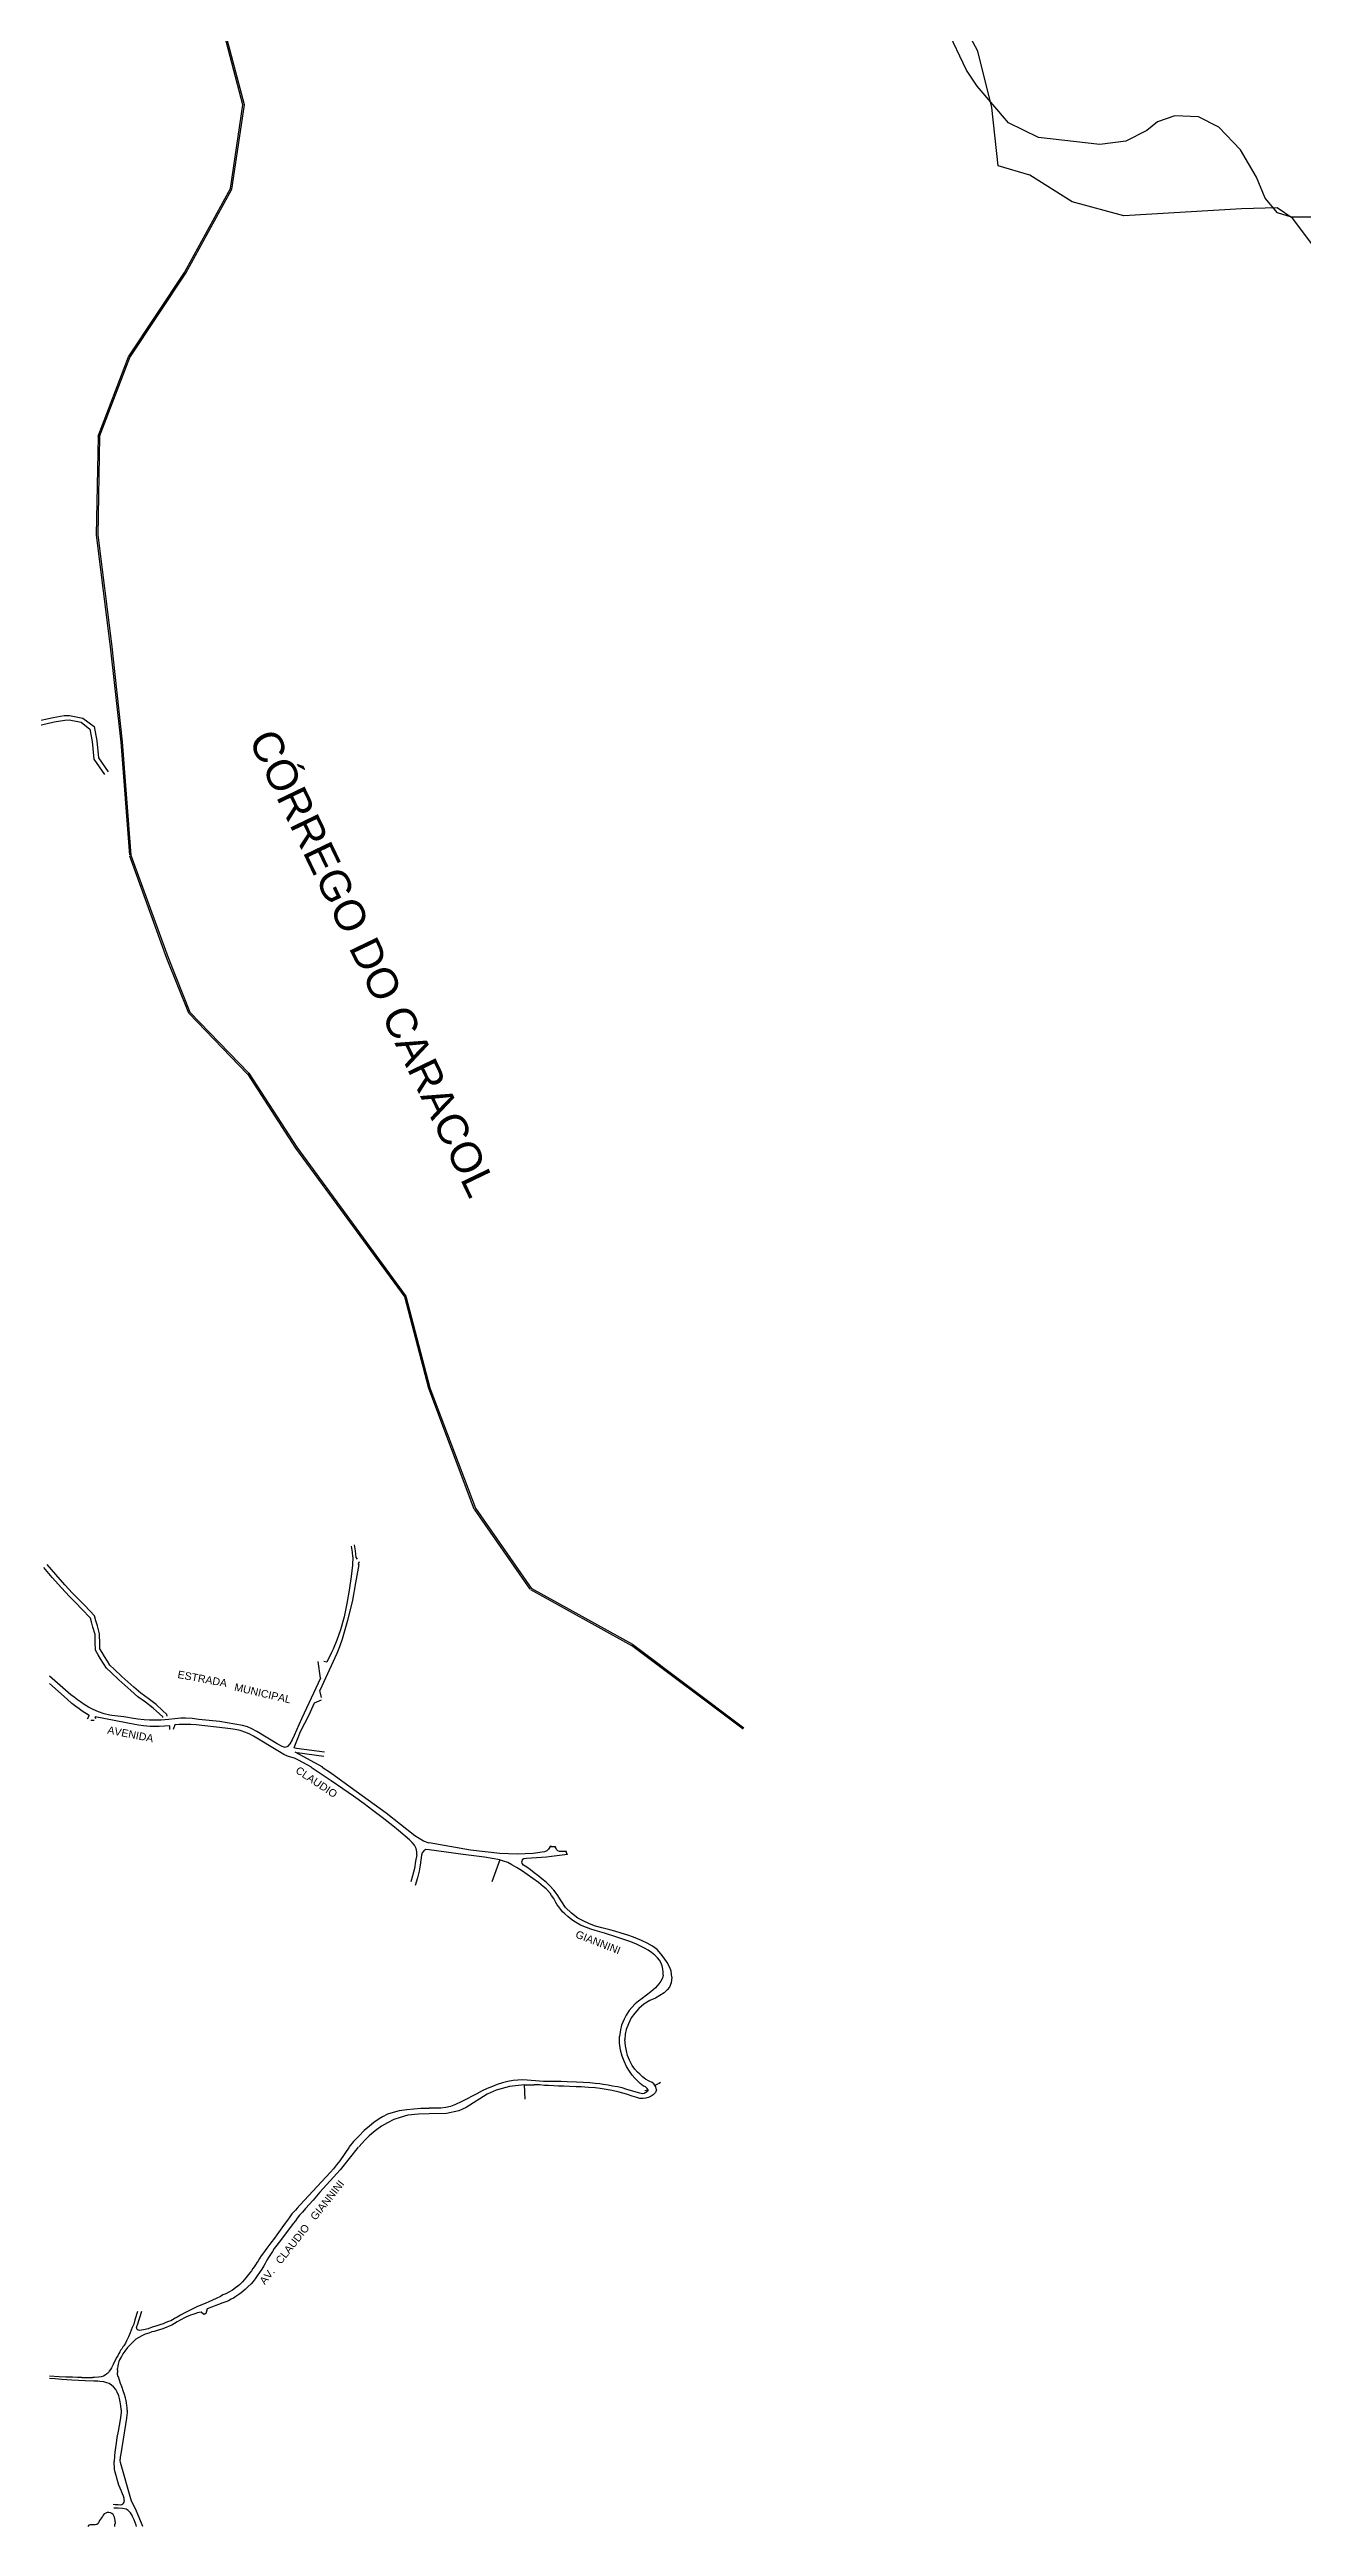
# Model space of a CAD drawing. Header units: millimetres. Extents: x 583 to 26013, y 350 to 21391.
# Drawn here: x 17091 to 18741, y 14884 to 18147 of the extents above; entities that cross this region are included whole.
import ezdxf
from ezdxf.enums import TextEntityAlignment as Align

# ---------------------------------------------------------------- set-up
doc = ezdxf.new("R2010")
doc.units = ezdxf.units.MM
for name, color, linetype in [('105-QUADRAS_ESTRADAS', 80, 'Continuous'), ('110-CERCA_DE_ARAME', 10, 'Continuous'), ('145-', 130, 'Continuous'), ('divisa municipio', 40, 'Continuous'), ('LINE', 7, 'Continuous'), ('RIOS', 140, 'Continuous')]:
    doc.layers.add(name, color=color, linetype=linetype)
doc.styles.add('EU', font='arial.ttf', dxfattribs={"height": 10})

msp = doc.modelspace()

# ---------------------------------------------------------------- linework, layer by layer
at = {"color": 0, "linetype": 'Continuous'}
for points in [[(17246.22239, 15951.34873), (17245.59245, 15953.6768), (17240.12699, 15958.76271), (17231.58108, 15966.71514), (17221.03109, 15974.72289), (17211.34767, 15981.63182), (17202.15715, 15989.53312), (17186.43163, 16003.49333), (17176.31716, 16013.17193), (17170.71741, 16018.53035), (17167.37689, 16023.94455), (17163.54735, 16030.15132), (17160.33301, 16035.36101), (17157.49343, 16039.96328), (17157.28859, 16049.20397), (17157.12242, 16056.69965), (17157.05343, 16059.81166), (17154.14057, 16070.29182), (17152.26582, 16077.03696), (17150.5121, 16083.34663), (17137.73648, 16097.108), (17130.6601, 16104.36833), (17121.58295, 16113.31317), (17111.29968, 16124.33689), (17099.24536, 16138.10164), (17088.24153, 16151.02508)], [(17240.43067, 15949.78158), (17240.24891, 15950.45331), (17236.03961, 15954.37029), (17227.71391, 15962.1178), (17217.47412, 15969.8901), (17207.64194, 15976.90517), (17198.20949, 15985.01446), (17182.36446, 15999.08077), (17172.16896, 16008.83691), (17166.01437, 16014.72626), (17162.27061, 16020.794), (17158.44107, 16027.00078), (17155.22673, 16032.21046), (17151.53104, 16038.20029), (17151.29006, 16049.07099), (17151.1239, 16056.56667), (17151.07155, 16058.92818), (17148.3597, 16068.68508), (17146.48495, 16075.43022), (17145.12202, 16080.33388), (17133.38888, 16092.97234), (17126.40562, 16100.13713), (17117.28165, 16109.12811), (17106.84796, 16120.31308), (17094.70406, 16134.1801), (17083.62511, 16147.19178)]]:
    msp.add_lwpolyline(points, dxfattribs=at)
at = {"layer": '105-QUADRAS_ESTRADAS', "color": 0, "linetype": 'Continuous'}
for p, q in [((17490.31551, 16167.40241), (17488.71551, 16175.30241)), ((17490.81551, 16161.40241), (17490.31551, 16167.40241)), ((17494.11551, 16169.30241), (17493.01551, 16177.20241)), ((17495.01551, 16160.60241), (17494.11551, 16169.30241)), ((17448.21551, 16001.40241), (17445.11551, 16023.60241)), ((17448.21551, 16001.40241), (17423.31551, 15948.80241)), ((17345.31551, 15939.10241), (17314.91551, 15944.50241)), ((17351.81551, 15937.30241), (17345.31551, 15939.10241)), ((17357.61551, 15934.50241), (17351.81551, 15937.30241)), ((17364.21551, 15931.10241), (17357.61551, 15934.50241)), ((17390.81551, 15915.00241), (17364.21551, 15931.10241)), ((17413.51551, 15925.70241), (17410.91551, 15920.30241)), ((17418.11551, 15922.80241), (17412.91551, 15909.80241)), ((17416.61551, 15933.00241), (17413.51551, 15925.70241)), ((17419.51551, 15940.00241), (17416.61551, 15933.00241)), ((17421.41551, 15930.80241), (17418.11551, 15922.80241)), ((17423.31551, 15948.80241), (17419.51551, 15940.00241)), ((17432.71551, 15952.70241), (17421.41551, 15930.80241)), ((17397.51551, 15911.30241), (17390.81551, 15915.00241)), ((17401.41551, 15910.20241), (17397.51551, 15911.30241)), ((17404.61551, 15911.30241), (17401.41551, 15910.20241)), ((17407.61551, 15914.80241), (17404.61551, 15911.30241)), ((17410.91551, 15920.30241), (17407.61551, 15914.80241)), ((17416.61551, 15908.90241), (17412.91551, 15909.80241)), ((17453.31551, 15904.00241), (17416.61551, 15908.90241)), ((17452.31551, 15898.10241), (17417.11551, 15903.20241)), ((17543.31551, 15807.10241), (17529.11551, 15818.00241)), ((17550.81551, 15800.90241), (17543.31551, 15807.10241)), ((17565.31551, 15788.30241), (17550.81551, 15800.90241)), ((17568.91551, 15784.80241), (17565.31551, 15788.30241)), ((17571.71551, 15781.30241), (17568.91551, 15784.80241)), ((17574.01551, 15777.20241), (17571.71551, 15781.30241)), ((17573.31551, 15760.30241), (17571.71551, 15750.90241)), ((17574.81551, 15768.50241), (17573.31551, 15760.30241)), ((17574.81551, 15772.70241), (17574.01551, 15777.20241)), ((17574.81551, 15768.50241), (17574.81551, 15772.70241)), ((17580.11551, 15761.90241), (17579.11551, 15755.10241)), ((17580.91551, 15768.30241), (17580.11551, 15761.90241)), ((17582.01551, 15771.40241), (17580.91551, 15768.30241)), ((17584.31551, 15773.90241), (17582.01551, 15771.40241)), ((17586.61551, 15775.80241), (17584.31551, 15773.90241)), ((17689.01551, 15760.50241), (17684.01551, 15762.00241)), ((17694.71551, 15758.40241), (17689.01551, 15760.50241)), ((17713.61551, 15762.00241), (17713.21551, 15759.80241)), ((17713.71551, 15757.40241), (17713.21551, 15759.80241)), ((17715.71551, 15763.50241), (17713.61551, 15762.00241)), ((17719.51551, 15764.00241), (17715.71551, 15763.50241)), ((17745.61551, 15765.80241), (17719.51551, 15764.00241)), ((17752.31551, 15766.60241), (17745.61551, 15765.80241)), ((17757.41551, 15779.20241), (17750.21551, 15779.40241)), ((17757.81551, 15778.40241), (17750.61551, 15780.20241)), ((17773.41551, 15769.30241), (17752.31551, 15766.60241)), ((17757.81551, 15778.40241), (17757.41551, 15779.20241)), ((17773.41551, 15769.30241), (17771.21551, 15773.10241)), ((17772.61551, 15769.10241), (17771.91551, 15773.20241)), ((17773.41551, 15769.30241), (17772.61551, 15769.10241)), ((17569.21551, 15740.90241), (17567.11551, 15733.10241)), ((17571.71551, 15750.90241), (17569.21551, 15740.90241)), ((17575.61551, 15738.20241), (17572.61551, 15728.40241)), ((17577.91551, 15747.10241), (17575.61551, 15738.20241)), ((17579.11551, 15755.10241), (17577.91551, 15747.10241)), ((17700.01551, 15755.60241), (17694.71551, 15758.40241)), ((17706.11551, 15752.00241), (17700.01551, 15755.60241)), ((17712.71551, 15748.00241), (17706.11551, 15752.00241)), ((17727.91551, 15737.50241), (17712.71551, 15748.00241)), ((17715.61551, 15755.20241), (17713.71551, 15757.40241)), ((17719.71551, 15752.50241), (17715.61551, 15755.20241)), ((17724.61551, 15749.00241), (17719.71551, 15752.50241)), ((17729.41551, 15745.20241), (17724.61551, 15749.00241)), ((17735.31551, 15732.10241), (17727.91551, 15737.50241)), ((17734.51551, 15741.40241), (17729.41551, 15745.20241)), ((17739.51551, 15737.30241), (17734.51551, 15741.40241)), ((17741.41551, 15727.20241), (17735.31551, 15732.10241)), ((17745.21551, 15732.50241), (17739.51551, 15737.30241)), ((17745.21551, 15723.90241), (17741.41551, 15727.20241)), ((17750.31551, 15727.90241), (17745.21551, 15732.50241)), ((17755.51551, 15722.00241), (17750.31551, 15727.90241)), ((17750.41551, 15718.10241), (17745.21551, 15723.90241)), ((17752.51551, 15715.30241), (17750.41551, 15718.10241)), ((17755.31551, 15711.10241), (17752.51551, 15715.30241)), ((17758.01551, 15706.00241), (17755.31551, 15711.10241)), ((17759.61551, 15716.60241), (17755.51551, 15722.00241)), ((17759.81551, 15702.80241), (17758.01551, 15706.00241)), ((17765.11551, 15708.30241), (17759.61551, 15716.60241)), ((17762.01551, 15700.00241), (17759.81551, 15702.80241)), ((17764.41551, 15696.80241), (17762.01551, 15700.00241)), ((17766.91551, 15693.70241), (17764.41551, 15696.80241)), ((17770.81551, 15699.40241), (17765.11551, 15708.30241)), ((17778.61551, 15691.70241), (17770.81551, 15699.40241)), ((17769.81551, 15690.90241), (17766.91551, 15693.70241)), ((17773.61551, 15687.30241), (17769.81551, 15690.90241)), ((17779.01551, 15683.30241), (17773.61551, 15687.30241)), ((17787.11551, 15685.30241), (17778.61551, 15691.70241)), ((17783.81551, 15679.80241), (17779.01551, 15683.30241)), ((17790.51551, 15676.20241), (17783.81551, 15679.80241)), ((17794.01551, 15681.60241), (17787.11551, 15685.30241)), ((17798.41551, 15672.80241), (17790.51551, 15676.20241)), ((17802.31551, 15677.70241), (17794.01551, 15681.60241)), ((17804.01551, 15670.80241), (17798.41551, 15672.80241)), ((17810.31551, 15674.80241), (17802.31551, 15677.70241)), ((17809.71551, 15669.10241), (17804.01551, 15670.80241)), ((17822.01551, 15665.60241), (17809.71551, 15669.10241)), ((17818.61551, 15672.50241), (17810.31551, 15674.80241)), ((17829.01551, 15669.70241), (17818.61551, 15672.50241)), ((17838.41551, 15660.30241), (17822.01551, 15665.60241)), ((17835.81551, 15668.10241), (17829.01551, 15669.70241)), ((17844.21551, 15665.60241), (17835.81551, 15668.10241)), ((17852.71551, 15663.00241), (17844.21551, 15665.60241)), ((17860.31551, 15660.10241), (17852.71551, 15663.00241)), ((17849.01551, 15656.80241), (17838.41551, 15660.30241)), ((17856.61551, 15654.10241), (17849.01551, 15656.80241)), ((17864.11551, 15651.00241), (17856.61551, 15654.10241)), ((17870.91551, 15655.90241), (17860.31551, 15660.10241)), ((17869.71551, 15648.50241), (17864.11551, 15651.00241)), ((17874.71551, 15645.90241), (17869.71551, 15648.50241)), ((17878.41551, 15652.20241), (17870.91551, 15655.90241)), ((17879.51551, 15643.00241), (17874.71551, 15645.90241)), ((17885.41551, 15648.20241), (17878.41551, 15652.20241)), ((17884.01551, 15640.10241), (17879.51551, 15643.00241)), ((17888.41551, 15636.70241), (17884.01551, 15640.10241)), ((17891.31551, 15643.80241), (17885.41551, 15648.20241)), ((17892.11551, 15633.00241), (17888.41551, 15636.70241)), ((17896.51551, 15638.30241), (17891.31551, 15643.80241)), ((17894.41551, 15630.10241), (17892.11551, 15633.00241)), ((17896.41551, 15626.70241), (17894.41551, 15630.10241)), ((17900.71551, 15632.70241), (17896.51551, 15638.30241)), ((17904.61551, 15627.10241), (17900.71551, 15632.70241)), ((17891.61551, 15596.30241), (17889.21551, 15593.50241)), ((17893.81551, 15598.90241), (17891.61551, 15596.30241)), ((17896.31551, 15602.50241), (17893.81551, 15598.90241)), ((17898.31551, 15606.10241), (17896.31551, 15602.50241)), ((17898.11551, 15622.40241), (17896.41551, 15626.70241)), ((17898.91551, 15618.10241), (17898.11551, 15622.40241)), ((17899.61551, 15610.20241), (17898.31551, 15606.10241)), ((17899.31551, 15614.80241), (17898.91551, 15618.10241)), ((17899.61551, 15610.20241), (17899.31551, 15614.80241)), ((17908.31551, 15620.30241), (17904.61551, 15627.10241)), ((17909.91551, 15600.00241), (17907.81551, 15594.50241)), ((17910.01551, 15615.60241), (17908.31551, 15620.30241)), ((17910.81551, 15607.50241), (17909.91551, 15600.00241)), ((17910.81551, 15607.50241), (17910.01551, 15615.60241)), ((17854.61551, 15563.50241), (17850.61551, 15557.30241)), ((17858.11551, 15567.80241), (17854.61551, 15563.50241)), ((17862.61551, 15572.40241), (17858.11551, 15567.80241)), ((17867.41551, 15566.30241), (17861.91551, 15560.30241)), ((17866.81551, 15576.00241), (17862.61551, 15572.40241)), ((17871.61551, 15579.50241), (17866.81551, 15576.00241)), ((17873.91551, 15571.80241), (17867.41551, 15566.30241)), ((17877.61551, 15583.90241), (17871.61551, 15579.50241)), ((17882.01551, 15576.90241), (17873.91551, 15571.80241)), ((17883.01551, 15588.20241), (17877.61551, 15583.90241)), ((17889.11551, 15580.10241), (17882.01551, 15576.90241)), ((17889.21551, 15593.50241), (17883.01551, 15588.20241)), ((17895.21551, 15583.40241), (17889.11551, 15580.10241)), ((17900.61551, 15587.00241), (17895.21551, 15583.40241)), ((17904.81551, 15590.80241), (17900.61551, 15587.00241)), ((17907.81551, 15594.50241), (17904.81551, 15590.80241)), ((17843.01551, 15538.10241), (17841.91551, 15529.60241)), ((17844.71551, 15544.30241), (17843.01551, 15538.10241)), ((17848.01551, 15552.30241), (17844.71551, 15544.30241)), ((17850.61551, 15557.30241), (17848.01551, 15552.30241)), ((17849.51551, 15532.70241), (17849.01551, 15525.40241)), ((17850.81551, 15538.80241), (17849.51551, 15532.70241)), ((17853.71551, 15546.30241), (17850.81551, 15538.80241)), ((17857.31551, 15553.80241), (17853.71551, 15546.30241)), ((17861.91551, 15560.30241), (17857.31551, 15553.80241)), ((17842.01551, 15520.50241), (17841.91551, 15529.60241)), ((17843.31551, 15511.50241), (17842.01551, 15520.50241)), ((17845.51551, 15503.40241), (17843.31551, 15511.50241)), ((17847.91551, 15497.10241), (17845.51551, 15503.40241)), ((17849.71551, 15517.10241), (17849.01551, 15525.40241)), ((17850.91551, 15510.50241), (17849.71551, 15517.10241)), ((17852.41551, 15504.50241), (17850.91551, 15510.50241)), ((17854.91551, 15498.10241), (17852.41551, 15504.50241)), ((17680.81551, 15466.20241), (17674.41551, 15463.70241)), ((17687.61551, 15468.30241), (17680.81551, 15466.20241)), ((17694.91551, 15470.30241), (17687.61551, 15468.30241)), ((17701.91551, 15471.50241), (17694.91551, 15470.30241)), ((17707.81551, 15472.10241), (17701.91551, 15471.50241)), ((17714.41551, 15472.30241), (17707.81551, 15472.10241)), ((17731.21551, 15471.00241), (17714.41551, 15472.30241)), ((17716.71551, 15465.90241), (17729.61551, 15465.90241)), ((17736.31551, 15465.60241), (17729.61551, 15465.90241)), ((17741.61551, 15470.20241), (17731.21551, 15471.00241)), ((17743.21551, 15465.00241), (17736.31551, 15465.60241)), ((17749.71551, 15470.00241), (17741.61551, 15470.20241)), ((17757.51551, 15470.10241), (17749.71551, 15470.00241)), ((17765.01551, 15470.00241), (17757.51551, 15470.10241)), ((17773.01551, 15469.70241), (17765.01551, 15470.00241)), ((17785.11551, 15469.30241), (17773.01551, 15469.70241)), ((17794.11551, 15468.90241), (17785.11551, 15469.30241)), ((17802.81551, 15468.30241), (17794.11551, 15468.90241)), ((17809.81551, 15467.70241), (17802.81551, 15468.30241)), ((17815.91551, 15467.00241), (17809.81551, 15467.70241)), ((17820.51551, 15466.40241), (17815.91551, 15467.00241)), ((17827.01551, 15465.40241), (17820.51551, 15466.40241)), ((17851.31551, 15490.00241), (17847.91551, 15497.10241)), ((17854.91551, 15483.70241), (17851.31551, 15490.00241)), ((17858.61551, 15491.40241), (17854.91551, 15498.10241)), ((17858.51551, 15478.60241), (17854.91551, 15483.70241)), ((17862.01551, 15474.50241), (17858.51551, 15478.60241)), ((17862.01551, 15486.50241), (17858.61551, 15491.40241)), ((17865.51551, 15482.40241), (17862.01551, 15486.50241)), ((17866.01551, 15470.40241), (17862.01551, 15474.50241)), ((17868.51551, 15479.60241), (17865.51551, 15482.40241)), ((17869.21551, 15467.40241), (17866.01551, 15470.40241)), ((17872.21551, 15476.40241), (17868.51551, 15479.60241)), ((17871.21551, 15465.90241), (17869.21551, 15467.40241)), ((17873.41551, 15464.20241), (17871.21551, 15465.90241)), ((17876.31551, 15473.10241), (17872.21551, 15476.40241)), ((17881.01551, 15470.60241), (17876.31551, 15473.10241)), ((17884.71551, 15468.70241), (17881.01551, 15470.60241)), ((17887.21551, 15467.00241), (17884.71551, 15468.70241)), ((17889.61551, 15463.10241), (17887.21551, 15467.00241)), ((17561.61551, 15433.00241), (17551.71551, 15431.30241)), ((17570.81551, 15433.90241), (17561.61551, 15433.00241)), ((17580.21551, 15434.50241), (17570.81551, 15433.90241)), ((17586.11551, 15434.70241), (17580.21551, 15434.50241)), ((17591.11551, 15434.70241), (17586.11551, 15434.70241)), ((17606.41551, 15435.10241), (17591.21551, 15434.80241)), ((17613.11551, 15435.80241), (17606.41551, 15435.10241)), ((17619.41551, 15437.20241), (17613.11551, 15435.80241)), ((17625.81551, 15439.70241), (17619.41551, 15437.20241)), ((17633.51551, 15443.20241), (17625.81551, 15439.70241)), ((17641.31551, 15447.20241), (17633.51551, 15443.20241)), ((17647.91551, 15450.60241), (17641.31551, 15447.20241)), ((17654.11551, 15453.90241), (17647.91551, 15450.60241)), ((17660.81551, 15457.70241), (17654.11551, 15453.90241)), ((17667.41551, 15461.00241), (17660.81551, 15457.70241)), ((17674.41551, 15463.70241), (17667.41551, 15461.00241)), ((17748.51551, 15464.70241), (17743.21551, 15465.00241)), ((17755.51551, 15464.30241), (17748.51551, 15464.70241)), ((17761.71551, 15463.90241), (17755.51551, 15464.30241)), ((17768.31551, 15463.80241), (17761.71551, 15463.90241)), ((17775.91551, 15463.60241), (17768.31551, 15463.80241)), ((17785.01551, 15463.30241), (17775.91551, 15463.60241)), ((17791.51551, 15463.00241), (17785.01551, 15463.30241)), ((17801.11551, 15462.40241), (17791.51551, 15463.00241)), ((17809.61551, 15461.70241), (17801.11551, 15462.40241)), ((17816.41551, 15461.10241), (17809.61551, 15461.70241)), ((17824.11551, 15459.80241), (17816.41551, 15461.10241)), ((17832.01551, 15458.10241), (17824.11551, 15459.80241)), ((17832.61551, 15464.20241), (17827.01551, 15465.40241)), ((17841.41551, 15456.00241), (17832.01551, 15458.10241)), ((17839.41551, 15462.90241), (17832.61551, 15464.20241)), ((17845.31551, 15461.70241), (17839.41551, 15462.90241)), ((17850.91551, 15453.40241), (17841.41551, 15456.00241)), ((17851.61551, 15459.70241), (17845.31551, 15461.70241)), ((17858.61551, 15450.90241), (17850.91551, 15453.40241)), ((17859.51551, 15457.40241), (17851.61551, 15459.70241)), ((17864.61551, 15449.00241), (17858.61551, 15450.90241)), ((17863.81551, 15456.30241), (17859.51551, 15457.40241)), ((17868.61551, 15454.70241), (17863.81551, 15456.30241)), ((17868.81551, 15447.90241), (17864.61551, 15449.00241)), ((17870.61551, 15454.30241), (17868.61551, 15454.70241)), ((17873.21551, 15447.60241), (17868.81551, 15447.90241)), ((17872.31551, 15454.10241), (17870.61551, 15454.30241)), ((17874.31551, 15454.50241), (17872.31551, 15454.10241)), ((17876.71551, 15448.10241), (17873.21551, 15447.60241)), ((17875.91551, 15462.90241), (17873.41551, 15464.20241)), ((17876.41551, 15455.70241), (17874.31551, 15454.50241)), ((17878.41551, 15461.00241), (17875.91551, 15462.90241)), ((17878.71551, 15456.90241), (17876.41551, 15455.70241)), ((17880.81551, 15449.30241), (17876.71551, 15448.10241)), ((17879.21551, 15459.50241), (17878.41551, 15461.00241)), ((17879.21551, 15458.40241), (17878.71551, 15456.90241)), ((17879.21551, 15459.50241), (17879.21551, 15458.40241)), ((17883.61551, 15451.00241), (17880.81551, 15449.30241)), ((17886.41551, 15452.70241), (17883.61551, 15451.00241)), ((17889.51551, 15455.70241), (17886.41551, 15452.70241)), ((17890.41551, 15459.10241), (17889.51551, 15455.70241)), ((17890.41551, 15459.10241), (17889.61551, 15463.10241)), ((17505.51551, 15405.50241), (17498.81551, 15398.70241)), ((17512.61551, 15411.50241), (17505.51551, 15405.50241)), ((17518.31551, 15416.10241), (17512.61551, 15411.50241)), ((17525.41551, 15421.10241), (17518.31551, 15416.10241)), ((17529.81551, 15423.80241), (17525.41551, 15421.10241)), ((17536.51551, 15427.00241), (17529.81551, 15423.80241)), ((17543.91551, 15429.30241), (17536.51551, 15427.00241)), ((17551.71551, 15431.30241), (17543.91551, 15429.30241)), ((17485.71551, 15383.70241), (17473.31551, 15365.60241)), ((17491.71551, 15390.90241), (17485.71551, 15384.00241)), ((17498.81551, 15398.70241), (17491.71551, 15390.90241)), ((17461.01551, 15350.70241), (17420.71551, 15307.10241)), ((17465.11551, 15354.90241), (17461.01551, 15350.70241)), ((17469.31551, 15360.30241), (17465.11551, 15354.90241)), ((17473.31551, 15365.60241), (17469.31551, 15360.30241)), ((17417.21551, 15303.30241), (17415.01551, 15300.60241)), ((17420.71551, 15307.10241), (17417.21551, 15303.30241)), ((17401.41551, 15283.50241), (17390.61551, 15268.20241)), ((17403.11551, 15285.80241), (17401.41551, 15283.50241)), ((17405.41551, 15288.80241), (17403.11551, 15285.80241)), ((17406.61551, 15290.70241), (17405.41551, 15288.80241)), ((17408.51551, 15293.00241), (17406.61551, 15290.70241)), ((17410.51551, 15295.80241), (17408.51551, 15293.00241)), ((17412.61551, 15298.00241), (17410.51551, 15295.80241)), ((17415.01551, 15300.60241), (17412.61551, 15298.00241)), ((17370.11551, 15240.40241), (17367.91551, 15237.10241)), ((17373.11551, 15244.60241), (17370.11551, 15240.40241)), ((17377.51551, 15250.60241), (17373.11551, 15244.60241)), ((17382.81551, 15257.80241), (17377.51551, 15250.60241)), ((17387.31551, 15263.70241), (17382.81551, 15257.80241)), ((17390.61551, 15268.20241), (17387.31551, 15263.70241)), ((17345.21551, 15206.10241), (17343.11551, 15204.10241)), ((17347.51551, 15208.70241), (17345.21551, 15206.10241)), ((17349.81551, 15211.30241), (17347.51551, 15208.70241)), ((17351.51551, 15213.50241), (17349.81551, 15211.30241)), ((17353.31551, 15216.00241), (17351.51551, 15213.50241)), ((17355.01551, 15218.20241), (17353.31551, 15216.00241)), ((17357.11551, 15220.90241), (17355.01551, 15218.20241)), ((17359.01551, 15223.90241), (17357.11551, 15220.90241)), ((17360.61551, 15225.90241), (17359.01551, 15223.90241)), ((17362.41551, 15228.50241), (17360.61551, 15225.90241)), ((17364.71551, 15232.00241), (17362.41551, 15228.50241)), ((17365.81551, 15234.00241), (17364.71551, 15232.00241)), ((17367.91551, 15237.10241), (17365.81551, 15234.00241)), ((17286.11551, 15173.60241), (17281.61551, 15171.70241)), ((17291.71551, 15176.00241), (17286.11551, 15173.60241)), ((17296.81551, 15178.30241), (17291.71551, 15176.00241)), ((17300.91551, 15179.90241), (17296.81551, 15178.30241)), ((17305.81551, 15182.20241), (17300.91551, 15179.90241)), ((17310.81551, 15184.50241), (17305.81551, 15182.20241)), ((17316.21551, 15187.10241), (17310.81551, 15184.50241)), ((17319.41551, 15188.90241), (17316.21551, 15187.10241)), ((17323.41551, 15190.50241), (17319.41551, 15188.90241)), ((17327.31551, 15192.70241), (17323.41551, 15190.50241)), ((17332.21551, 15195.40241), (17327.31551, 15192.70241)), ((17336.21551, 15198.50241), (17332.21551, 15195.40241)), ((17339.11551, 15200.50241), (17336.21551, 15198.50241)), ((17341.51551, 15202.40241), (17339.11551, 15200.50241)), ((17343.11551, 15204.10241), (17341.51551, 15202.40241)), ((17200.11551, 15145.90241), (17197.41551, 15139.20241)), ((17202.11551, 15150.50241), (17200.11551, 15145.90241)), ((17203.71551, 15156.20241), (17202.11551, 15150.50241)), ((17207.01551, 15167.30241), (17203.71551, 15156.20241)), ((17205.91551, 15147.60241), (17205.51551, 15146.00241)), ((17206.21551, 15144.30241), (17205.51551, 15146.00241)), ((17206.41551, 15149.20241), (17205.91551, 15147.60241)), ((17206.71551, 15143.40241), (17206.21551, 15144.30241)), ((17212.11551, 15167.00241), (17206.41551, 15149.20241)), ((17207.91551, 15142.60241), (17206.71551, 15143.40241)), ((17209.71551, 15142.10241), (17207.91551, 15142.60241)), ((17212.41551, 15142.40241), (17209.71551, 15142.10241)), ((17214.91551, 15143.00241), (17212.41551, 15142.40241)), ((17221.11551, 15144.40241), (17214.91551, 15143.00241)), ((17226.51551, 15146.40241), (17221.11551, 15144.40241)), ((17225.71551, 15140.20241), (17221.91551, 15138.60241)), ((17229.01551, 15140.90241), (17225.71551, 15140.20241)), ((17231.01551, 15147.80241), (17226.51551, 15146.40241)), ((17234.11551, 15142.60241), (17229.01551, 15140.90241)), ((17236.21551, 15149.40241), (17231.01551, 15147.80241)), ((17239.01551, 15143.90241), (17234.11551, 15142.60241)), ((17240.71551, 15150.80241), (17236.21551, 15149.40241)), ((17244.61551, 15146.00241), (17239.01551, 15143.90241)), ((17244.31551, 15152.70241), (17240.71551, 15150.80241)), ((17248.01551, 15153.80241), (17244.31551, 15152.70241)), ((17248.71551, 15147.80241), (17244.61551, 15146.00241)), ((17250.81551, 15155.00241), (17248.01551, 15153.80241)), ((17252.31551, 15149.30241), (17248.71551, 15147.80241)), ((17253.11551, 15156.20241), (17250.81551, 15155.00241)), ((17255.61551, 15151.50241), (17252.31551, 15149.30241)), ((17256.61551, 15158.40241), (17253.11551, 15156.20241)), ((17259.11551, 15153.50241), (17255.61551, 15151.50241)), ((17259.11551, 15159.80241), (17256.61551, 15158.40241)), ((17263.71551, 15162.50241), (17259.11551, 15159.80241)), ((17262.21551, 15155.10241), (17259.11551, 15153.50241)), ((17265.01551, 15156.60241), (17262.21551, 15155.10241)), ((17269.21551, 15165.40241), (17263.71551, 15162.50241)), ((17268.01551, 15158.30241), (17265.01551, 15156.60241)), ((17270.81551, 15159.70241), (17268.01551, 15158.30241)), ((17276.41551, 15169.00241), (17269.21551, 15165.40241)), ((17273.61551, 15161.00241), (17270.81551, 15159.70241)), ((17276.91551, 15162.50241), (17273.61551, 15161.00241)), ((17281.61551, 15171.70241), (17276.41551, 15169.00241)), ((17279.81551, 15163.40241), (17276.91551, 15162.50241)), ((17282.31551, 15164.30241), (17279.81551, 15163.40241)), ((17286.01551, 15165.40241), (17282.31551, 15164.30241)), ((17288.31551, 15165.70241), (17286.01551, 15165.40241)), ((17290.91551, 15166.10241), (17288.31551, 15165.70241)), ((17180.91551, 15108.90241), (17179.31551, 15106.60241)), ((17182.51551, 15111.80241), (17180.91551, 15108.90241)), ((17183.61551, 15114.20241), (17182.51551, 15111.80241)), ((17184.91551, 15116.50241), (17183.61551, 15114.20241)), ((17185.81551, 15108.10241), (17184.41551, 15105.80241)), ((17186.41551, 15118.10241), (17184.91551, 15116.50241)), ((17187.51551, 15111.20241), (17185.81551, 15108.10241)), ((17187.81551, 15120.40241), (17186.41551, 15118.10241)), ((17188.91551, 15113.10241), (17187.51551, 15111.20241)), ((17188.81551, 15122.10241), (17187.81551, 15120.40241)), ((17191.01551, 15125.50241), (17188.81551, 15122.10241)), ((17190.31551, 15114.90241), (17188.91551, 15113.10241)), ((17193.81551, 15119.60241), (17190.31551, 15114.90241)), ((17192.51551, 15128.40241), (17191.01551, 15125.50241)), ((17195.01551, 15133.60241), (17192.51551, 15128.40241)), ((17197.31551, 15123.10241), (17193.81551, 15119.60241)), ((17197.41551, 15139.20241), (17195.01551, 15133.60241)), ((17200.71551, 15126.90241), (17197.31551, 15123.10241)), ((17204.91551, 15130.50241), (17200.71551, 15126.90241)), ((17208.71551, 15133.00241), (17204.91551, 15130.50241)), ((17212.91551, 15135.20241), (17208.71551, 15133.00241)), ((17217.21551, 15137.10241), (17212.91551, 15135.20241)), ((17221.91551, 15138.60241), (17217.21551, 15137.10241)), ((17091.21551, 15082.20241), (17091.21551, 15082.20241)), ((17104.01551, 15081.10241), (17091.21551, 15081.90241)), ((17091.21551, 15078.90241), (17091.21551, 15078.90241)), ((17098.71551, 15078.40241), (17091.31551, 15078.90241)), ((17107.41551, 15077.60241), (17098.71551, 15078.40241)), ((17112.81551, 15080.70241), (17104.01551, 15081.10241)), ((17120.71551, 15076.70241), (17107.41551, 15077.60241)), ((17121.21551, 15080.50241), (17112.81551, 15080.70241)), ((17137.91551, 15076.00241), (17120.71551, 15076.70241)), ((17128.11551, 15080.30241), (17121.21551, 15080.50241)), ((17133.71551, 15080.10241), (17128.11551, 15080.30241)), ((17133.71551, 15080.10241), (17147.71551, 15080.10241)), ((17149.51551, 15075.40241), (17137.91551, 15076.00241)), ((17150.51551, 15080.40241), (17147.71551, 15080.10241)), ((17154.91551, 15075.20241), (17149.51551, 15075.40241)), ((17155.81551, 15080.60241), (17150.51551, 15080.40241)), ((17157.41551, 15074.90241), (17154.91551, 15075.20241)), ((17159.21551, 15081.20241), (17155.81551, 15080.60241)), ((17162.11551, 15081.90241), (17159.21551, 15081.20241)), ((17164.51551, 15083.20241), (17162.11551, 15081.90241)), ((17166.81551, 15084.90241), (17164.51551, 15083.20241)), ((17168.01551, 15086.00241), (17166.81551, 15084.90241)), ((17168.91551, 15087.00241), (17168.01551, 15086.00241)), ((17169.81551, 15088.50241), (17168.91551, 15087.00241)), ((17171.31551, 15090.90241), (17169.81551, 15088.50241)), ((17172.91551, 15093.00241), (17171.31551, 15090.90241)), ((17174.01551, 15095.50241), (17172.91551, 15093.00241)), ((17174.81551, 15097.50241), (17174.01551, 15095.50241)), ((17176.41551, 15100.60241), (17174.81551, 15097.50241)), ((17178.01551, 15103.60241), (17176.41551, 15100.60241)), ((17179.31551, 15106.60241), (17178.01551, 15103.60241)), ((17180.71551, 15089.70241), (17180.61551, 15086.80241)), ((17180.81551, 15084.00241), (17180.61551, 15086.80241)), ((17181.21551, 15095.40241), (17180.71551, 15092.20241)), ((17180.71551, 15089.70241), (17180.71551, 15092.20241)), ((17181.51551, 15081.10241), (17180.81551, 15084.00241)), ((17181.71551, 15097.80241), (17181.21551, 15095.40241)), ((17182.61551, 15101.10241), (17181.71551, 15097.80241)), ((17183.41551, 15103.40241), (17182.61551, 15101.10241)), ((17184.41551, 15105.80241), (17183.41551, 15103.40241)), ((17176.31551, 14966.40241), (17176.21551, 14969.60241)), ((17176.61551, 14962.40241), (17176.31551, 14966.40241)), ((17176.91551, 14959.50241), (17176.61551, 14962.40241)), ((17177.71551, 14955.50241), (17176.91551, 14959.50241)), ((17178.51551, 14952.40241), (17177.71551, 14955.50241)), ((17179.81551, 14948.00241), (17178.51551, 14952.40241)), ((17180.41551, 14945.70241), (17179.81551, 14948.00241)), ((17181.61551, 14941.30241), (17180.41551, 14945.70241)), ((17177.81551, 14912.50241), (17175.01551, 14913.00241)), ((17181.51551, 14912.30241), (17177.81551, 14912.50241)), ((17184.61551, 14912.10241), (17181.51551, 14912.30241)), ((17182.61551, 14938.30241), (17181.61551, 14941.30241)), ((17184.21551, 14934.60241), (17182.61551, 14938.30241)), ((17185.41551, 14931.50241), (17184.21551, 14934.60241)), ((17186.51551, 14912.50241), (17184.61551, 14912.10241)), ((17187.11551, 14926.80241), (17185.41551, 14931.50241)), ((17187.71551, 14913.30241), (17186.51551, 14912.60241)), ((17188.41551, 14923.90241), (17187.11551, 14926.80241)), ((17188.31551, 14914.70241), (17187.71551, 14913.30241)), ((17188.91551, 14916.20241), (17188.31551, 14914.70241)), ((17189.31551, 14920.80241), (17188.41551, 14923.90241)), ((17189.61551, 14918.20241), (17188.91551, 14916.20241)), ((17189.61551, 14918.20241), (17189.31551, 14920.80241)), ((17181.61551, 14908.20241), (17175.91551, 14908.20241)), ((17187.21551, 14907.70241), (17181.61551, 14908.20241)), ((17191.91551, 14906.70241), (17187.41551, 14907.60241)), ((17193.31551, 14906.10241), (17191.91551, 14906.70241)), ((17194.81551, 14905.00241), (17193.31551, 14906.10241)), ((17196.51551, 14903.20241), (17194.81551, 14905.00241)), ((17197.61551, 14901.90241), (17196.51551, 14903.20241)), ((17198.61551, 14900.60241), (17197.61551, 14901.90241)), ((17199.51551, 14899.20241), (17198.61551, 14900.60241)), ((17200.61551, 14897.30241), (17199.51551, 14899.20241)), ((17201.81551, 14894.70241), (17200.61551, 14897.30241)), ((17202.81551, 14892.60241), (17201.81551, 14894.70241)), ((17203.91551, 14889.40241), (17202.81551, 14892.60241)), ((17205.41551, 14885.70241), (17203.91551, 14889.40241)), ((17205.91551, 14884.00241), (17205.41551, 14885.70241)), ((17205.71551, 14884.00241), (17205.71551, 14884.00241))]:
    msp.add_line(p, q, dxfattribs=at)
at = {"layer": '110-CERCA_DE_ARAME', "color": 0, "linetype": 'Continuous'}
for p, q in [((17490.81551, 16161.40241), (17490.01551, 16150.20241)), ((17498.41551, 16151.00241), (17494.21551, 16126.80241)), ((17496.61551, 16158.40241), (17495.01551, 16160.60241)), ((17499.11551, 16154.50241), (17497.71551, 16151.80241)), ((17498.41551, 16151.00241), (17497.71551, 16151.80241)), ((17488.41551, 16135.30241), (17485.81551, 16117.50241)), ((17490.01551, 16150.20241), (17488.41551, 16135.30241)), ((17494.21551, 16126.80241), (17490.01551, 16104.20241)), ((17482.71551, 16099.80241), (17479.01551, 16082.40241)), ((17485.81551, 16117.50241), (17482.71551, 16099.80241)), ((17490.01551, 16104.20241), (17483.61551, 16077.40241)), ((17474.41551, 16065.30241), (17469.61551, 16051.30241)), ((17476.41551, 16052.90241), (17473.21551, 16042.70241)), ((17479.01551, 16082.40241), (17474.41551, 16065.30241)), ((17483.61551, 16077.40241), (17476.41551, 16052.90241)), ((17469.51551, 16033.90241), (17447.21551, 15985.00241)), ((17456.21551, 16022.30241), (17452.31551, 16023.60241)), ((17462.71551, 16035.10241), (17456.21551, 16022.30241)), ((17464.91551, 16039.70241), (17462.71551, 16035.10241)), ((17469.61551, 16051.30241), (17464.91551, 16039.70241)), ((17473.21551, 16042.70241), (17469.51551, 16033.90241)), ((17091.21551, 16004.20241), (17091.21551, 16004.20241)), ((17119.31551, 15979.50241), (17091.21551, 16004.10241)), ((17091.21551, 15994.20241), (17091.21551, 15994.20241)), ((17114.51551, 15973.70241), (17091.21551, 15994.20241)), ((17120.61551, 15968.20241), (17114.51551, 15973.70241)), ((17123.41551, 15976.40241), (17119.31551, 15979.50241)), ((17125.91551, 15963.90241), (17120.61551, 15968.20241)), ((17127.81551, 15972.90241), (17123.41551, 15976.40241)), ((17130.01551, 15960.90241), (17125.91551, 15963.90241)), ((17132.01551, 15970.10241), (17127.81551, 15972.90241)), ((17134.31551, 15958.00241), (17130.01551, 15960.90241)), ((17136.81551, 15966.90241), (17132.01551, 15970.10241)), ((17143.31551, 15952.20241), (17134.31551, 15958.00241)), ((17142.51551, 15963.30241), (17136.81551, 15966.90241)), ((17148.51551, 15960.30241), (17142.51551, 15963.30241)), ((17155.71551, 15957.00241), (17148.51551, 15960.30241)), ((17163.11551, 15954.40241), (17155.71551, 15957.00241)), ((17439.71551, 15968.40241), (17432.71551, 15952.70241)), ((17448.81551, 15972.40241), (17439.71551, 15968.40241)), ((17449.51551, 15975.90241), (17447.21551, 15985.00241)), ((17143.31551, 15952.20241), (17140.51551, 15947.40241)), ((17150.01551, 15945.70241), (17145.71551, 15945.70241)), ((17152.31551, 15947.90241), (17151.21551, 15950.70241)), ((17203.71551, 15940.50241), (17151.21551, 15950.70241)), ((17170.51551, 15952.70241), (17163.11551, 15954.40241)), ((17173.31551, 15952.20241), (17170.51551, 15952.70241)), ((17189.11551, 15950.50241), (17173.31551, 15952.20241)), ((17194.31551, 15949.80241), (17189.11551, 15950.50241)), ((17199.11551, 15948.80241), (17194.31551, 15949.80241)), ((17207.41551, 15947.50241), (17199.11551, 15948.80241)), ((17208.41551, 15939.60241), (17203.71551, 15940.50241)), ((17215.91551, 15946.70241), (17207.41551, 15947.50241)), ((17215.01551, 15938.50241), (17208.41551, 15939.60241)), ((17223.51551, 15937.80241), (17215.01551, 15938.50241)), ((17222.71551, 15946.30241), (17215.91551, 15946.70241)), ((17231.51551, 15946.20241), (17222.71551, 15946.30241)), ((17232.11551, 15937.60241), (17223.51551, 15937.80241)), ((17238.31551, 15946.30241), (17231.51551, 15946.20241)), ((17235.41551, 15937.70241), (17232.11551, 15937.60241)), ((17249.41551, 15938.50241), (17235.41551, 15937.70241)), ((17247.81551, 15946.90241), (17238.31551, 15946.30241)), ((17256.21551, 15947.90241), (17247.81551, 15946.90241)), ((17249.71551, 15934.00241), (17249.41551, 15938.50241)), ((17256.21551, 15939.80241), (17254.21551, 15933.70241)), ((17263.91551, 15948.60241), (17256.21551, 15947.90241)), ((17262.01551, 15940.20241), (17256.21551, 15939.80241)), ((17266.81551, 15940.50241), (17262.01551, 15940.20241)), ((17270.21551, 15948.90241), (17263.91551, 15948.60241)), ((17272.01551, 15940.50241), (17266.81551, 15940.50241)), ((17278.91551, 15948.20241), (17270.21551, 15948.90241)), ((17277.41551, 15940.30241), (17272.01551, 15940.50241)), ((17284.11551, 15940.00241), (17277.41551, 15940.30241)), ((17288.01551, 15947.10241), (17278.91551, 15948.20241)), ((17322.51551, 15935.70241), (17284.11551, 15940.00241)), ((17314.91551, 15944.50241), (17288.01551, 15947.10241)), ((17329.41551, 15934.90241), (17322.51551, 15935.70241)), ((17335.71551, 15933.80241), (17329.41551, 15934.90241)), ((17342.31551, 15932.40241), (17335.71551, 15933.80241)), ((17349.51551, 15929.90241), (17342.31551, 15932.40241)), ((17354.81551, 15927.60241), (17349.51551, 15929.90241)), ((17359.61551, 15925.10241), (17354.81551, 15927.60241)), ((17394.21551, 15904.30241), (17359.61551, 15925.10241)), ((17399.91551, 15901.00241), (17394.21551, 15904.30241)), ((17404.61551, 15898.90241), (17399.91551, 15901.00241)), ((17408.91551, 15897.20241), (17404.61551, 15898.90241)), ((17413.61551, 15895.90241), (17408.91551, 15897.20241)), ((17419.21551, 15893.30241), (17413.61551, 15895.90241)), ((17450.91551, 15884.00241), (17414.61551, 15903.90241)), ((17436.21551, 15884.00241), (17419.21551, 15893.30241)), ((17435.71551, 15884.00241), (17435.71551, 15884.00241)), ((17462.11551, 15866.40241), (17435.71551, 15883.90241)), ((17461.01551, 15876.60241), (17450.41551, 15883.90241)), ((17487.11551, 15858.00241), (17461.01551, 15876.60241)), ((17477.51551, 15855.70241), (17462.11551, 15866.40241)), ((17534.51551, 15823.80241), (17487.11551, 15858.00241)), ((17491.61551, 15846.00241), (17477.51551, 15855.70241)), ((17505.61551, 15835.80241), (17491.61551, 15846.00241)), ((17517.11551, 15827.00241), (17505.61551, 15835.80241)), ((17529.11551, 15818.00241), (17517.11551, 15827.00241)), ((17572.21551, 15793.60241), (17534.51551, 15823.80241)), ((17583.71551, 15786.80241), (17572.21551, 15793.60241)), ((17591.11551, 15784.20241), (17583.71551, 15786.80241)), ((17591.11551, 15775.20241), (17586.61551, 15775.80241)), ((17645.71551, 15774.70241), (17591.21551, 15784.50241)), ((17591.21551, 15784.20241), (17591.21551, 15784.20241)), ((17636.01551, 15769.00241), (17591.21551, 15775.50241)), ((17591.21551, 15775.20241), (17591.21551, 15775.20241)), ((17664.11551, 15765.60241), (17636.01551, 15769.00241)), ((17684.41551, 15770.40241), (17645.71551, 15774.70241)), ((17684.11551, 15762.10241), (17664.11551, 15765.60241)), ((17684.11551, 15762.10241), (17673.81551, 15733.30241)), ((17707.01551, 15769.70241), (17684.41551, 15770.40241)), ((17728.21551, 15770.30241), (17707.01551, 15769.70241)), ((17743.21551, 15772.70241), (17728.21551, 15770.30241)), ((17746.31551, 15773.90241), (17743.21551, 15772.70241)), ((17748.41551, 15776.00241), (17746.31551, 15773.90241)), ((17749.91551, 15778.60241), (17748.41551, 15776.00241)), ((17750.61551, 15780.20241), (17749.91551, 15778.60241)), ((17758.01551, 15777.90241), (17757.41551, 15779.20241)), ((17758.91551, 15775.90241), (17758.01551, 15777.90241)), ((17760.61551, 15774.20241), (17758.91551, 15775.90241)), ((17762.81551, 15773.10241), (17760.61551, 15774.20241)), ((17765.71551, 15773.00241), (17762.81551, 15773.10241)), ((17765.71551, 15773.00241), (17765.71551, 15773.00241)), ((17769.31551, 15773.00241), (17765.71551, 15773.00241)), ((17771.91551, 15773.20241), (17769.31551, 15773.00241)), ((17716.71551, 15465.90241), (17697.21551, 15463.60241)), ((17717.41551, 15447.00241), (17716.71551, 15465.90241)), ((17640.11551, 15435.70241), (17630.31551, 15431.40241)), ((17667.71551, 15453.60241), (17640.11551, 15435.70241)), ((17679.51551, 15458.80241), (17667.71551, 15453.60241)), ((17697.21551, 15463.60241), (17679.51551, 15458.80241)), ((17519.91551, 15405.10241), (17512.31551, 15398.70241)), ((17528.51551, 15411.20241), (17519.91551, 15405.10241)), ((17536.41551, 15415.90241), (17528.51551, 15411.20241)), ((17544.81551, 15419.90241), (17536.41551, 15415.90241)), ((17553.01551, 15422.80241), (17544.81551, 15419.90241)), ((17563.11551, 15425.60241), (17553.01551, 15422.80241)), ((17577.01551, 15427.00241), (17563.11551, 15425.60241)), ((17591.11551, 15427.70241), (17577.01551, 15427.00241)), ((17591.11551, 15427.70241), (17591.11551, 15427.70241)), ((17614.01551, 15428.00241), (17591.21551, 15427.70241)), ((17591.21551, 15427.70241), (17591.21551, 15427.70241)), ((17630.31551, 15431.40241), (17614.01551, 15428.00241)), ((17497.81551, 15383.70241), (17473.91551, 15353.90241)), ((17506.71551, 15393.40241), (17498.51551, 15384.00241)), ((17512.31551, 15398.70241), (17506.71551, 15393.40241)), ((17473.91551, 15353.90241), (17447.31551, 15324.20241)), ((17428.31551, 15303.00241), (17424.21551, 15298.20241)), ((17438.51551, 15313.80241), (17428.31551, 15303.00241)), ((17447.31551, 15324.20241), (17438.51551, 15313.80241)), ((17412.11551, 15283.10241), (17396.61551, 15262.50241)), ((17414.91551, 15286.60241), (17412.11551, 15283.10241)), ((17417.21551, 15290.00241), (17414.91551, 15286.60241)), ((17420.51551, 15294.00241), (17417.21551, 15290.00241)), ((17424.21551, 15298.20241), (17420.51551, 15294.00241)), ((17379.51551, 15238.40241), (17377.31551, 15234.90241)), ((17382.01551, 15242.40241), (17379.51551, 15238.40241)), ((17384.71551, 15246.20241), (17382.01551, 15242.40241)), ((17387.11551, 15250.00241), (17384.71551, 15246.20241)), ((17390.71551, 15254.60241), (17387.11551, 15250.00241)), ((17396.61551, 15262.50241), (17390.71551, 15254.60241)), ((17359.21551, 15206.80241), (17356.61551, 15203.70241)), ((17362.11551, 15210.40241), (17359.21551, 15206.80241)), ((17364.51551, 15214.00241), (17362.11551, 15210.40241)), ((17367.81551, 15218.40241), (17364.51551, 15214.00241)), ((17370.91551, 15223.10241), (17367.81551, 15218.40241)), ((17373.31551, 15227.10241), (17370.91551, 15223.10241)), ((17375.31551, 15230.50241), (17373.31551, 15227.10241)), ((17377.31551, 15234.90241), (17375.31551, 15230.50241)), ((17319.21551, 15178.40241), (17298.81551, 15170.80241)), ((17323.21551, 15180.00241), (17319.21551, 15178.40241)), ((17326.71551, 15181.30241), (17323.21551, 15180.00241)), ((17330.41551, 15183.30241), (17326.71551, 15181.30241)), ((17333.31551, 15184.60241), (17330.41551, 15183.30241)), ((17336.61551, 15186.80241), (17333.31551, 15184.60241)), ((17340.51551, 15189.50241), (17336.61551, 15186.80241)), ((17343.51551, 15191.80241), (17340.51551, 15189.50241)), ((17346.21551, 15193.90241), (17343.51551, 15191.80241)), ((17348.81551, 15196.30241), (17346.21551, 15193.90241)), ((17352.21551, 15199.60241), (17348.81551, 15196.30241)), ((17356.61551, 15203.70241), (17352.21551, 15199.60241)), ((17294.21551, 15163.30241), (17290.91551, 15166.10241)), ((17297.11551, 15164.10241), (17293.61551, 15163.80241)), ((17297.31551, 15165.00241), (17294.21551, 15163.20241)), ((17298.81551, 15170.80241), (17297.11551, 15164.10241)), ((17162.81551, 15074.30241), (17157.41551, 15074.90241)), ((17166.41551, 15073.10241), (17162.81551, 15074.30241)), ((17184.81551, 15072.40241), (17181.81551, 15080.90241)), ((17169.71551, 15072.20241), (17166.41551, 15073.10241)), ((17172.81551, 15070.30241), (17169.71551, 15072.20241)), ((17175.51551, 15067.90241), (17172.81551, 15070.30241)), ((17178.31551, 15064.40241), (17175.51551, 15067.90241)), ((17180.11551, 15060.80241), (17178.31551, 15064.40241)), ((17182.41551, 15056.00241), (17180.11551, 15060.80241)), ((17183.21551, 15052.50241), (17182.41551, 15056.00241)), ((17184.21551, 15048.20241), (17183.21551, 15052.50241)), ((17185.11551, 15042.80241), (17184.21551, 15048.20241)), ((17187.01551, 15067.10241), (17184.81551, 15072.40241)), ((17185.61551, 15038.00241), (17185.11551, 15042.80241)), ((17188.31551, 15062.60241), (17187.01551, 15067.10241)), ((17189.71551, 15057.90241), (17188.31551, 15062.60241)), ((17191.11551, 15053.50241), (17189.71551, 15057.90241)), ((17192.01551, 15049.90241), (17191.11551, 15053.50241)), ((17192.61551, 15046.90241), (17192.01551, 15049.90241)), ((17193.11551, 15043.40241), (17192.61551, 15046.90241)), ((17193.21551, 15040.60241), (17193.11551, 15043.40241)), ((17181.51551, 15009.70241), (17180.01551, 15001.20241)), ((17184.21551, 15024.30241), (17181.51551, 15009.70241)), ((17185.01551, 15030.50241), (17184.21551, 15024.30241)), ((17192.31551, 15026.60241), (17184.91551, 14979.70241)), ((17185.51551, 15034.40241), (17185.01551, 15030.50241)), ((17185.61551, 15038.00241), (17185.51551, 15034.40241)), ((17193.11551, 15030.90241), (17192.31551, 15026.60241)), ((17193.31551, 15033.70241), (17193.11551, 15030.90241)), ((17193.51551, 15037.00241), (17193.21551, 15040.60241)), ((17193.51551, 15037.00241), (17193.31551, 15033.70241)), ((17176.51551, 14976.70241), (17176.31551, 14969.70241)), ((17177.11551, 14982.00241), (17176.51551, 14976.70241)), ((17177.91551, 14988.20241), (17177.11551, 14982.00241)), ((17178.91551, 14993.80241), (17177.91551, 14988.20241)), ((17180.01551, 15001.20241), (17178.91551, 14993.80241)), ((17184.91551, 14979.70241), (17184.21551, 14975.10241)), ((17184.21551, 14975.10241), (17184.11551, 14972.80241)), ((17184.11551, 14970.80241), (17184.11551, 14972.80241)), ((17184.51551, 14968.20241), (17184.11551, 14970.80241)), ((17199.31551, 14917.20241), (17184.51551, 14968.20241)), ((17204.41551, 14907.10241), (17199.31551, 14917.20241)), ((17209.41551, 14896.00241), (17204.41551, 14907.10241)), ((17213.91551, 14884.00241), (17209.41551, 14896.00241)), ((17213.81551, 14884.00241), (17213.81551, 14884.00241))]:
    msp.add_line(p, q, dxfattribs=at)
at = {"layer": '145-', "color": 0, "linetype": 'Continuous'}
for p, q in [((17890.21551, 15465.80241), (17888.51551, 15464.80241)), ((17892.01551, 15466.70241), (17890.21551, 15465.80241)), ((17893.91551, 15467.70241), (17892.01551, 15466.70241)), ((17895.71551, 15468.60241), (17893.91551, 15467.70241)), ((17877.31551, 15458.20241), (17875.21551, 15458.00241)), ((17879.31551, 15458.90241), (17877.31551, 15458.20241)), ((17141.31551, 14884.00241), (17141.31551, 14884.00241)), ((17142.71551, 14885.60241), (17141.71551, 14884.00241)), ((17144.81551, 14886.20241), (17142.71551, 14885.60241)), ((17147.01551, 14886.20241), (17144.81551, 14886.20241)), ((17149.11551, 14886.10241), (17147.01551, 14886.20241)), ((17151.31551, 14886.00241), (17149.11551, 14886.10241)), ((17153.31551, 14886.60241), (17151.31551, 14886.00241)), ((17155.11551, 14887.80241), (17153.31551, 14886.60241)), ((17156.11551, 14889.70241), (17155.11551, 14887.80241)), ((17157.11551, 14891.70241), (17156.11551, 14889.70241)), ((17158.31551, 14893.60241), (17157.11551, 14891.70241)), ((17159.51551, 14895.40241), (17158.31551, 14893.60241)), ((17160.81551, 14897.00241), (17159.51551, 14895.40241)), ((17161.91551, 14898.90241), (17160.81551, 14897.00241)), ((17163.31551, 14900.50241), (17161.91551, 14898.90241)), ((17165.21551, 14901.70241), (17163.31551, 14900.50241)), ((17167.11551, 14902.60241), (17165.21551, 14901.70241)), ((17169.21551, 14902.60241), (17167.11551, 14902.60241)), ((17171.31551, 14902.10241), (17169.21551, 14902.60241)), ((17173.21551, 14901.20241), (17171.31551, 14902.10241)), ((17174.81551, 14899.90241), (17173.21551, 14901.20241)), ((17176.01551, 14898.20241), (17174.81551, 14899.90241)), ((17176.71551, 14896.30241), (17176.01551, 14898.20241)), ((17177.21551, 14894.20241), (17176.71551, 14896.30241)), ((17176.91551, 14886.00241), (17176.81551, 14884.00241)), ((17176.81551, 14884.00241), (17176.81551, 14884.00241)), ((17177.51551, 14888.20241), (17176.91551, 14886.00241)), ((17177.61551, 14892.20241), (17177.21551, 14894.20241)), ((17177.71551, 14890.20241), (17177.51551, 14888.20241)), ((17177.71551, 14890.20241), (17177.61551, 14892.20241))]:
    msp.add_line(p, q, dxfattribs=at)
at = {"layer": 'divisa municipio', "color": 0, "linetype": 'Continuous'}
for p, q in [((18299.08051, 18119.41241), (18273.14151, 18174.13441)), ((18312.91651, 18098.67341), (18299.08051, 18119.41241)), ((18354.42451, 18050.28241), (18312.91651, 18098.67341)), ((18393.62751, 18030.69541), (18354.42451, 18050.28241)), ((18550.43551, 18051.43441), (18536.59951, 18039.91241)), ((18573.49551, 18059.49941), (18550.43551, 18051.43441)), ((18604.62651, 18058.34741), (18573.49551, 18059.49941)), ((18631.14551, 18044.52141), (18604.62651, 18058.34741)), ((18659.97051, 18014.56441), (18631.14551, 18044.52141)), ((18474.33751, 18021.47741), (18393.62751, 18030.69541)), ((18508.92751, 18026.08641), (18474.33751, 18021.47741)), ((18536.59951, 18039.91241), (18508.92751, 18026.08641)), ((18680.72451, 17978.84741), (18659.97051, 18014.56441)), ((18692.25451, 17951.19441), (18680.72451, 17978.84741)), ((18708.39651, 17931.60741), (18692.25451, 17951.19441)), ((18726.84451, 17925.84641), (18708.39651, 17931.60741)), ((18817.93151, 17925.84641), (18726.84451, 17925.84641))]:
    msp.add_line(p, q, dxfattribs=at)
at = {"layer": 'LINE', "color": 0, "elevation": -792.96447}
for points in [[(17071.86967, 17261.47833), (17095.89055, 17266.94743), (17110.50104, 17269.40631), (17117.6638, 17269.73184), (17135.2203, 17266.1776), (17149.83194, 17255.05839), (17153.42899, 17236.06485), (17155.53627, 17213.92906), (17168.33189, 17195.33299)], [(17073.19143, 17255.62572), (17097.05539, 17261.05909), (17111.13747, 17263.42904), (17117.19777, 17263.70447), (17132.68152, 17260.56985), (17144.36536, 17251.67865), (17147.48224, 17235.22052), (17149.71083, 17211.81055), (17163.38899, 17191.93186)]]:
    msp.add_lwpolyline(points, dxfattribs=at)
at = {"layer": 'RIOS', "lineweight": 25}
for p, q in [((17155.05799, 17636.88315), (17152.75459, 17507.31191)), ((17157.05767, 17636.84761), (17154.75428, 17507.27636)), ((17152.76953, 17507.02979), (17170.57601, 17363.69981)), ((17154.75428, 17507.27636), (17172.56076, 17363.94638)), ((17170.57299, 17363.72546), (17184.93028, 17234.54491)), ((17172.56076, 17363.94638), (17186.91804, 17234.76583)), ((17184.92392, 17234.61262), (17196.3925, 17085.34242)), ((17186.91804, 17234.76583), (17198.38662, 17085.49563)), ((17196.50609, 17084.81475), (17245.35534, 16949.89795)), ((17198.38662, 17085.49563), (17247.23587, 16950.57883)), ((17245.37899, 16949.83587), (17274.09355, 16878.0689)), ((17247.23587, 16950.57883), (17275.95044, 16878.81186)), ((17274.5112, 16877.42312), (17352.07502, 16797.03901)), ((17275.95044, 16878.81186), (17353.51426, 16798.42775)), ((17351.83545, 16797.34075), (17415.04198, 16699.72237)), ((17353.51426, 16798.42775), (17416.7208, 16700.80938)), ((17415.10778, 16699.62693), (17558.9393, 16503.42139)), ((17416.7208, 16700.80938), (17560.55232, 16504.60384)), ((17558.61768, 16504.09671), (17590.22095, 16383.5333)), ((17560.55232, 16504.60384), (17592.15558, 16384.04043)), ((17590.28462, 16383.33368), (17650.21442, 16224.68151)), ((17592.15558, 16384.04043), (17652.08538, 16225.38826)), ((17650.44395, 16224.24559), (17723.95496, 16118.64744)), ((17652.08538, 16225.38826), (17725.5964, 16119.79011)), ((17725.5964, 16119.79011), (17858.82164, 16046.3405)), ((17724.63079, 16118.03865), (17857.85602, 16044.58905)), ((17857.62237, 16044.73996), (18004.64439, 15934.57829)), ((17858.82164, 16046.3405), (18005.84366, 15936.17884))]:
    msp.add_line(p, q, dxfattribs=at)
at = {"layer": 'RIOS', "lineweight": 25, "flags": 128}
for points in [[(17155.18903, 17637.56046), (17195.00557, 17741.9331), (17269.13642, 17853.04398), (17329.51385, 17963.65062), (17345.75125, 18073.74947), (17319.33232, 18174.39448)], [(17157.05767, 17636.84761), (17196.79407, 17741.01016), (17270.84938, 17852.00781), (17331.44037, 17963.00567), (17347.78947, 18073.86198), (17321.21398, 18175.10345)], [(18759.93436, 17846.23895), (18756.03692, 17887.77917), (18728.75514, 17924.12683), (18707.96912, 17938.4064), (18661.20046, 17937.10811), (18506.23991, 17927.62698), (18437.98454, 17946.22773), (18382.13964, 17981.36252), (18340.77277, 17993.76295), (18332.49946, 18070.23266), (18313.88426, 18144.63586), (18286.99576, 18194.23779)]]:
    msp.add_lwpolyline(points, dxfattribs=at)

# ---------------------------------------------------------------- texts
at = {"color": 0, "linetype": 'Continuous', "lineweight": 30, "style": 'EU'}
for s, rotation, p in [('ESTRADA', 349.38247987, (17261.01554, 16011.6352)), ('MUNICIPAL', 346.91453148, (17336.08717, 15995.00863))]:
    msp.add_text(s, height=10, rotation=rotation, dxfattribs=at).set_placement(p, align=Align.TOP_LEFT)
for s, rotation, p in [('AVENIDA', 348.97726983, (17166.74848, 15928.63595)), ('CLAUDIO', 326.37289069, (17414.21243, 15877.55383)), ('GIANNINI', 338.58900686, (17782.94822, 15660.18377))]:
    msp.add_text(s, height=10, rotation=rotation, dxfattribs=at).set_placement(p)
at = {"color": 0, "linetype": 'Continuous', "lineweight": 20, "style": 'EU'}
msp.add_text('AV.   CLAUDIO   GIANNINI', height=10, rotation=51.68548154, dxfattribs=at).set_placement((17374.6585, 15201.77573))
at = {"layer": 'RIOS', "lineweight": 25, "insert": (17388.74487, 17255.57784), "char_height": 40, "width": 716.8509471, "attachment_point": 1, "rotation": 295.71309523, "style": 'EU'}
msp.add_mtext('CÓRREGO DO CARACOL', dxfattribs=at)

doc.saveas('drawing.dxf')
